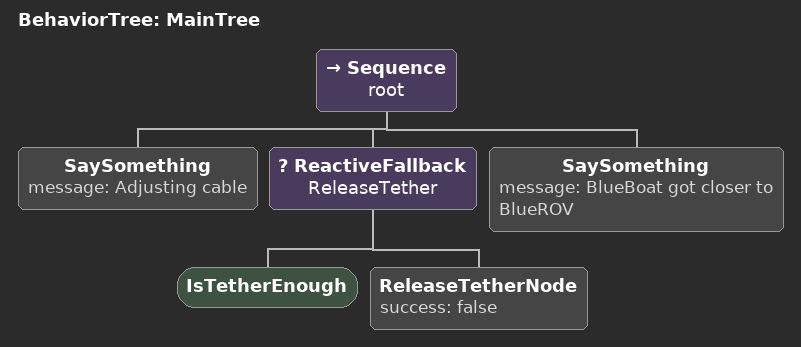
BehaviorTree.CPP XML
<root BTCPP_format="4" >
     <BehaviorTree ID="MainTree">
        <Sequence name="root">
            <SaySomething   message="Adjusting cable" />
            <ReactiveFallback name="ReleaseTether">
                <!--uncomment if you don't mind seeing battery msg spam-->
                <!-- TODO Fallbac -->
                <!-- are close? -->
                <IsTetherEnough/>
                <ReleaseTetherNode success="false" />
            </ReactiveFallback>
            <SaySomething   message="BlueBoat got closer to BlueROV" />
        </Sequence>
     </BehaviorTree>
 </root>
